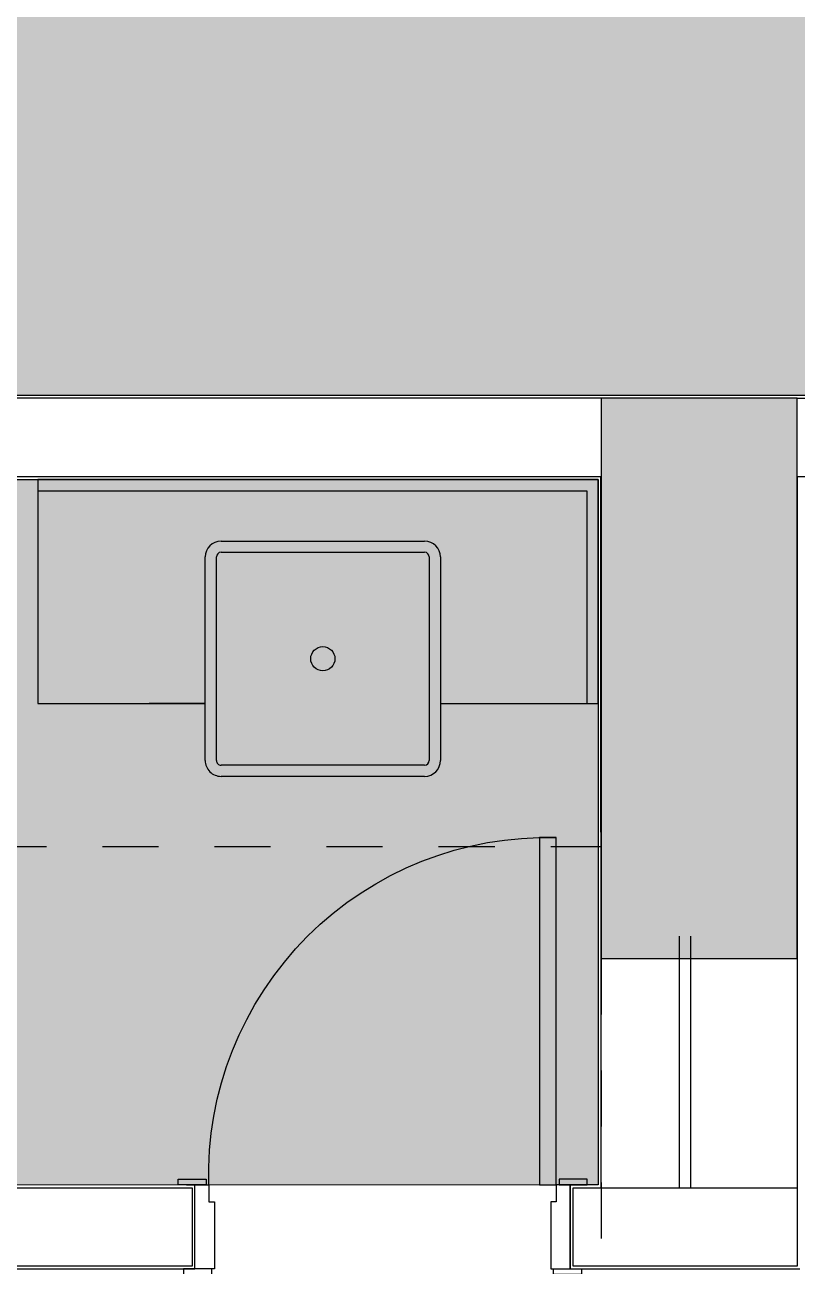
# Model space of a CAD drawing. Header units: metres. Extents: x -154 to 570, y -18 to 184.
# Drawn here: x 18.922 to 20.3, y 0.901 to 3.117 of the extents above; entities that cross this region are included whole.
import ezdxf
from ezdxf.xclip import XClip

# ---------------------------------------------------------------- set-up
doc = ezdxf.new("R2010")
doc.units = ezdxf.units.M
doc.header["$XCLIPFRAME"] = 0
doc.linetypes.add('PUC TORRE B$0$DASHEDX2', pattern=[1.5, 1, -0.5])
doc.linetypes.add('PUC$0$DASHEDX2', pattern=[1.5, 1, -0.5])
for name, color, linetype in [('ARQ-AUX', 7, 'Continuous'), ('PUC TORRE B$0$1', 232, 'PUC TORRE B$0$DASHEDX2'), ('PUC TORRE B$0$4', 2, 'Continuous'), ('PUC$0$ARQ-ALV ACAB', 4, 'Continuous'), ('PUC$0$ARQ-ALV OSSO', 5, 'Continuous'), ('PUC$0$ARQ-CAX @ 1', 1, 'Continuous'), ('PUC$0$ARQ-HID', 7, 'Continuous'), ('PUC$0$ARQ-PRJ', 7, 'PUC$0$DASHEDX2')]:
    doc.layers.add(name, color=color, linetype=linetype)
doc.layers.add('PUC$0$ARQ-FORRO', color=9, linetype='Continuous', lineweight=5)

# ---------------------------------------------------------------- blocks, each defined once
blk = doc.blocks.new('PUC$0$ARQ-HID-CUBA Q')
for points in [[(-0.1816, 0), (0.1816, 0)], [(-0.1816, -0.11), (0.1816, -0.11)], [(-0.1816, -0.13), (0.1816, -0.13)], [(-0.21, -0.5016), (-0.21, -0.1384)], [(-0.19, -0.5016), (-0.19, -0.1384)], [(0.19, -0.1384), (0.19, -0.5016)], [(0.21, -0.1384), (0.21, -0.5016)], [(-0.21, -0.4), (-0.31, -0.4)], [(0.21, -0.4), (0.31, -0.4)], [(0.1816, -0.51), (-0.1816, -0.51)], [(0.1816, -0.53), (-0.1816, -0.53)], [(0.1816, -0.53), (-0.1816, -0.53)]]:
    blk.add_lwpolyline(points)
blk.add_circle((0, -0.32), 0.0216)
for centre, radius, start, end in [((-0.1816, -0.1384), 0.0284, 90, 180), ((0.1816, -0.1384), 0.0284, 0, 90), ((-0.1816, -0.1384), 0.0084, 90, 180), ((0.1816, -0.1384), 0.0084, 0, 90), ((-0.1816, -0.5016), 0.0284, 180, 270), ((-0.1816, -0.5016), 0.0084, 180, 270), ((0.1816, -0.5016), 0.0284, 270, 0), ((0.1816, -0.5016), 0.0084, 270, 0)]:
    blk.add_arc(centre, radius, start, end)
blk = doc.blocks.new('*U1643')
for points in [[(-0.665, 0.01), (-0.615, 0.01), (-0.615, 0), (-0.665, 0)], [(0.045, 0.01), (-0.005, 0.01), (-0.005, 0), (0.045, 0)], [(-0.675, -0.16), (-0.625, -0.16), (-0.625, -0.15), (-0.675, -0.15)], [(0, -0.15), (0, -0.77), (-0.03, -0.77), (-0.03, -0.15)], [(0.055, -0.16), (0.005, -0.16), (0.005, -0.15), (0.055, -0.15)]]:
    blk.add_lwpolyline(points, close=True)
for points in [[(-0.66, -0.15), (-0.62, -0.15), (-0.62, -0.12), (-0.61, -0.12), (-0.61, 0), (-0.645, 0), (-0.645, -0.15)], [(0.04, -0.15), (0, -0.15), (0, -0.12), (-0.01, -0.12), (-0.01, 0), (0.025, 0), (0.025, -0.15)]]:
    blk.add_lwpolyline(points)
at = {"layer": 'PUC$0$ARQ-PRJ'}
blk.add_arc((-0.0179, -0.1679), 0.6024, 178.2986, 271.7014, dxfattribs=at)
blk = doc.blocks.new('PUC$0$pl apto tipo 2 puc')
at = {"layer": 'PUC$0$ARQ-FORRO'}
h = blk.add_hatch(color=256, dxfattribs=at)
h.dxf.hatch_style = 1
h.paths.add_polyline_path([(-19.9538, -1.0444), (-18.0547, -1.0444), (-18.0545, -2.3039), (-19.9537, -2.3039)])
at = {"layer": 'PUC$0$ARQ-ALV ACAB'}
for points in [[(-17.895, -1.0538), (-17.024, -1.0541), (-17.024, -0.8945), (-17.3641, -0.8945), (-17.3641, -0.8445), (-17.5141, -0.8445), (-17.5141, -0.8945), (-19.2339, -0.8945), (-19.2339, -1.0445), (-18.055, -1.0441), (-18.0547, -2.3039), (-19.9535, -2.3039), (-19.9538, -1.0445), (-19.9039, -1.0445), (-19.9039, -0.8945), (-20.3138, -0.8945)], [(-22.4695, -2.4538), (-14.9587, -2.4538)]]:
    blk.add_lwpolyline(points, dxfattribs=at)
at = {"layer": 'PUC$0$ARQ-ALV OSSO'}
for points in [[(-20.3089, -2.4488), (-22.4645, -2.4488), (-22.4644, -2.05), (-22.7244, -2.05), (-22.7244, -1.91), (-22.4644, -1.91), (-22.3144, -1.91), (-22.3145, -2.3089), (-20.3089, -2.3089), (-20.3088, -0.8995), (-19.9089, -0.8995), (-19.9089, -1.0395), (-19.9588, -1.0395), (-19.9585, -2.3089), (-18.0497, -2.3089), (-18.05, -1.0391), (-19.2289, -1.0395), (-19.2289, -0.8995), (-17.5091, -0.8995), (-17.5091, -0.8495), (-17.3691, -0.8495), (-17.3691, -0.8995), (-17.0291, -0.8995), (-17.029, -1.0391)], [(-20.1188, -1.0395), (-20.1188, -1.4888)], [(-20.0988, -1.0395), (-20.0988, -1.4888)]]:
    blk.add_lwpolyline(points, dxfattribs=at)
at = {"layer": 'PUC$0$ARQ-ALV OSSO', "elevation": 0}
for points in [[(-19.9588, -1.0395), (-20.3088, -1.0395)], [(-19.9585, -2.4488), (-14.9589, -2.4488)]]:
    blk.add_lwpolyline(points, dxfattribs=at)
at = {"layer": 'PUC$0$ARQ-FORRO'}
blk.add_lwpolyline([(-19.9538, -1.0444), (-18.0547, -1.0444), (-18.0545, -2.3039), (-19.9537, -2.3039)], close=True, dxfattribs=at)
at = {"layer": 'PUC$0$ARQ-HID', "lineweight": -2}
blk.add_lwpolyline([(-19.6722, -1.9039), (-19.9538, -1.9039), (-19.9539, -2.3039), (-18.9539, -2.3039), (-18.9538, -1.9039), (-19.2522, -1.9039)], dxfattribs=at)
at = {"layer": 'PUC$0$ARQ-HID'}
for points in [[(-18.9539, -2.3039), (-19.9537, -2.3039), (-19.9537, -1.9039)], [(-18.9539, -2.2839), (-19.9337, -2.2839), (-19.9337, -1.9039)]]:
    blk.add_lwpolyline(points, dxfattribs=at)
at = {"layer": 'PUC$0$ARQ-CAX @ 1', "xscale": -1}
blk.add_blockref('*U1643', (-19.8789, -0.8945, 0), dxfattribs=at)
at = {"layer": 'PUC$0$ARQ-HID', "lineweight": -2, "rotation": 180}
blk.add_blockref('PUC$0$ARQ-HID-CUBA Q', (-19.4623, -2.3039, 0), dxfattribs=at)
blk = doc.blocks.new('PUC$0$forro area comum')
at = {"layer": 'PUC$0$ARQ-FORRO'}
h = blk.add_hatch(color=256, dxfattribs=at)
h.dxf.hatch_style = 1
h.paths.add_polyline_path([(11.6882, 2.455), (11.6882, 2.0562), (14.5982, 2.0547), (14.5982, 2.455), (22.4606, 2.455), (22.4606, 2.0562), (25.295, 2.056), (25.295, 2.4552), (26.4562, 2.4546), (26.4563, 3.9549), (5.17, 3.9599), (5.0963, 3.9584), (3.8246, 3.96), (3.825, 9.24), (2.3202, 9.2404), (2.3201, 3.955), (-1.06, 3.955), (-1.06, 4.3049), (-0.355, 4.305), (-0.355, 4.5591), (-0.2032, 4.5606), (-0.2032, 8.4256), (-4.865, 8.4256), (-4.865, 4.9649), (-4.6551, 4.9649), (-4.655, 4.1049), (-3.945, 4.1049), (-3.945, 3.9549), (-11.1863, 3.9549), (-11.1863, 2.455), (-10.025, 2.455), (-10.025, 2.0558), (-7.1264, 2.0558), (-7.1264, 2.455)])
at = {"layer": 'PUC$0$ARQ-FORRO', "elevation": 0}
blk.add_lwpolyline([(-7.1264, 2.455), (11.6882, 2.455), (11.6882, 2.0562), (14.5982, 2.0547), (14.5982, 2.455), (22.4606, 2.455), (22.4606, 2.0562), (25.295, 2.056), (25.295, 2.4552), (26.4562, 2.4546), (26.4563, 3.9549), (5.17, 3.9599), (5.0963, 3.9584), (3.8246, 3.96)], dxfattribs=at)
blk = doc.blocks.new('PUC')
at = {"layer": 'PUC$0$ARQ-ALV OSSO', "rotation": 180}
blk.add_blockref('PUC$0$pl apto tipo 2 puc', (-0.0088, 0.0012, 0), dxfattribs=at)
at = {"layer": 'PUC$0$ARQ-FORRO'}
blk.add_blockref('PUC$0$forro area comum', (0, 0), dxfattribs=at)
blk = doc.blocks.new('PUC TORRE B$0$est-lo-07-6sb-r00')
at = {"layer": 'PUC TORRE B$0$4'}
h = blk.add_hatch(color=8, dxfattribs=at)
h.dxf.hatch_style = 1
h.paths.add_polyline_path([(213.004314, 592.98646), (232.004314, 592.98646), (232.004314, 743.98646), (213.004314, 743.98646)], flags=17)
h.paths.add_polyline_path([(517.003016, 942.98646), (353.003016, 942.98646), (353.003016, 923.986062), (498.003016, 923.986062), (498.003016, 465.008359), (498.003039, 465.008359), (498.003039, 450.008359), (498.003039, 395.98646), (517.003016, 395.98646)])
h.paths.add_polyline_path([(3672.003309, 253.001099), (3672.003309, 388.001099), (3637.003309, 388.001099), (3637.003309, 253.001099)])
h.paths.add_polyline_path([(3637.003309, 942.98646), (3637.003194, 872.98646), (3653.003309, 872.98646), (3653.003309, 599.001099), (3637.003309, 599.001099), (3637.003309, 539.001099), (3672.003309, 539.001099), (3672.003309, 942.98646)])
h.paths.add_polyline_path([(3672.003424, 102.001099), (3637.003309, 102.001099), (3637.003309, 42.001099), (3653.003307, 42.001099), (3653.003307, -229.998901), (3637.003309, -229.998901), (3637.003309, -299.998901), (3672.003424, -299.998901)])
h.paths.add_polyline_path([(3075.003309, -299.999844), (3110.003309, -299.999844), (3110.003309, -199.999844), (3075.003309, -199.999844)])
h.paths.add_polyline_path([(3075.003309, 270.500177), (3110.003309, 270.500177), (3110.003309, 370.500177), (3075.003309, 370.500177)])
h.paths.add_polyline_path([(520.003309, 942.98646), (520.003309, 395.98646), (555.003309, 395.98646), (555.003309, 451.98646), (539.003309, 451.98646), (539.003309, 872.98646), (555.003309, 872.98646), (555.003309, 942.98646)])
h.paths.add_polyline_path([(-2102.995138, 253.000177), (-2102.995138, 388.000177), (-2137.995138, 388.000177), (-2137.995138, 253.000177)])
h.paths.add_polyline_path([(-2137.995138, 101.999935), (-2137.995138, -299.999844), (-2102.995138, -299.999844), (-2102.995138, -229.999844), (-2118.995138, -229.999844), (-2118.995138, 41.999935), (-2102.995138, 41.999935), (-2102.995138, 101.999935)])
h.paths.add_polyline_path([(-2137.995141, 942.98646), (-2137.995141, 538.988972), (-2102.995141, 538.988972), (-2102.995141, 598.988972), (-2118.995141, 598.988972), (-2118.995141, 872.98646), (-2102.995141, 872.98646), (-2102.995141, 942.98646)])
h.paths.add_polyline_path([(520.003309, 245.003526), (520.003309, -299.999844), (555.003309, -299.999844), (555.003309, -229.999844), (539.003309, -229.999844), (539.003309, 185.003526), (555.003309, 185.003526), (555.003309, 245.003526)])
h.paths.add_polyline_path([(-34.995574, 942.98646), (-34.995574, 872.98646), (-18.995574, 872.98646), (-18.995574, 455.98646), (-34.995574, 455.98646), (-34.995574, 395.98646), (232.004426, 395.98646), (232.004426, 481.98646), (213.004426, 481.98646), (213.004426, 414.98646), (0.004426, 414.98646), (0.004426, 923.98646), (213.004426, 923.98646), (213.004426, 854.98646), (232.004426, 854.98646), (232.004426, 923.98646), (252.004426, 923.98646), (252.004426, 942.98646)])
h.paths.add_polyline_path([(3075.003309, 842.98646), (3110.003309, 842.98646), (3110.003309, 942.98646), (3075.003309, 942.98646)])
h.paths.add_polyline_path([(2530.003309, -299.999844), (2570.003309, -299.999844), (2570.003309, -199.999844), (2530.003309, -199.999844)])
h.paths.add_polyline_path([(2530.003309, 145.003526), (2570.003309, 145.003526), (2570.003309, 245.003526), (2530.003309, 245.003526)])
h.paths.add_polyline_path([(2530.003309, 395.98646), (2570.003309, 395.98646), (2570.003309, 495.98646), (2530.003309, 495.98646)])
h.paths.add_polyline_path([(2530.003309, 842.98646), (2570.003309, 842.98646), (2570.003309, 942.98646), (2530.003309, 942.98646)])
h.paths.add_polyline_path([(1995.003309, -299.999844), (2030.003309, -299.999844), (2030.003309, -199.999844), (1995.003309, -199.999844)])
h.paths.add_polyline_path([(1995.003309, 145.003526), (2030.003309, 145.003526), (2030.003309, 245.003526), (1995.003309, 245.003526)])
h.paths.add_polyline_path([(1995.003309, 395.98646), (2030.003309, 395.98646), (2030.003309, 495.98646), (1995.003309, 495.98646)])
h.paths.add_polyline_path([(1995.003309, 842.98646), (2030.003309, 842.98646), (2030.003309, 942.98646), (1995.003309, 942.98646)])
h.paths.add_polyline_path([(1460.003309, -299.999844), (1495.003309, -299.999844), (1495.003309, -199.999844), (1460.003309, -199.999844)])
h.paths.add_polyline_path([(1460.003309, 145.003526), (1495.003309, 145.003526), (1495.003309, 245.003526), (1460.003309, 245.003526)])
h.paths.add_polyline_path([(1460.176641, 395.98646), (1495.176641, 395.98646), (1495.176641, 495.98646), (1460.176641, 495.98646)])
h.paths.add_polyline_path([(1460.003309, 842.98646), (1495.003309, 842.98646), (1495.003309, 942.98646), (1460.003309, 942.98646)])
h.paths.add_polyline_path([(925.003309, -299.999844), (960.003309, -299.999844), (960.003309, -199.999844), (925.003309, -199.999844)])
h.paths.add_polyline_path([(925.003309, 145.003526), (960.003309, 145.003526), (960.003309, 245.003526), (925.003309, 245.003526)])
h.paths.add_polyline_path([(925.003309, 395.98646), (960.003309, 395.98646), (960.003309, 495.98646), (925.003309, 495.98646)])
h.paths.add_polyline_path([(925.003309, 842.98646), (960.003309, 842.98646), (960.003309, 942.98646), (925.003309, 942.98646)])
h.paths.add_polyline_path([(-1582.999721, -299.999844), (-1547.999721, -299.999844), (-1547.999721, -199.999844), (-1582.999721, -199.999844)])
h.paths.add_polyline_path([(-500.999721, -299.999844), (-465.999721, -299.999844), (-465.999721, -199.999844), (-500.999721, -199.999844)])
h.paths.add_polyline_path([(-1042.999721, -299.999844), (-1002.999721, -299.999844), (-1002.999721, -199.999844), (-1042.999721, -199.999844)])
h.paths.add_polyline_path([(-500.999721, 145.003526), (-465.999721, 145.003526), (-465.999721, 245.003526), (-500.999721, 245.003526)])
h.paths.add_polyline_path([(-1042.999721, 145.003526), (-1002.999721, 145.003526), (-1002.999721, 245.003526), (-1042.999721, 245.003526)])
h.paths.add_polyline_path([(-500.999721, 395.98646), (-465.999721, 395.98646), (-465.999721, 495.98646), (-500.999721, 495.98646)])
h.paths.add_polyline_path([(-1042.999721, 395.98646), (-1002.999721, 395.98646), (-1002.999721, 495.98646), (-1042.999721, 495.98646)])
h.paths.add_polyline_path([(-1582.999721, 270.500177), (-1547.999721, 270.500177), (-1547.999721, 370.500177), (-1582.999721, 370.500177)])
h.paths.add_polyline_path([(-500.999721, 842.98646), (-465.999721, 842.98646), (-465.999721, 942.98646), (-500.999721, 942.98646)])
h.paths.add_polyline_path([(-1042.999721, 842.98646), (-1002.999721, 842.98646), (-1002.999721, 942.98646), (-1042.999721, 942.98646)])
h.paths.add_polyline_path([(-1582.999721, 842.98646), (-1547.999721, 842.98646), (-1547.999721, 942.98646), (-1582.999721, 942.98646)])
h.paths.add_polyline_path([(-35, 245.003526), (-35, 185.003526), (-19, 185.003526), (-19, -230), (-35, -230), (-35, -300), (517, -300), (517, 245), (498, 245), (498, -281), (0, -281), (0, -19), (255, -19), (255, 245.003526), (178.5, 245.003526), (178.5, 226.003526), (236, 226.003526), (236, 0), (0, 0), (0, 226.003526), (57.5, 226.003526), (57.5, 245.003526)])
at = {"layer": 'PUC TORRE B$0$1'}
blk.add_line((1826.014771, 165.003526), (1995.003309, 165.003526), dxfattribs=at)
for points in [[(1995.003309, 245.003526), (1807.619105, 245.003526)], [(1995.003309, 145.003526), (1995.003309, -199.999844)]]:
    blk.add_lwpolyline(points, dxfattribs=at)
at = {"layer": 'PUC TORRE B$0$4', "linetype": 'Continuous'}
blk.add_lwpolyline([(1995.003309, 145.003526), (2030.003309, 145.003526), (2030.003309, 245.003526), (1995.003309, 245.003526), (1995.003309, 145.003526)], dxfattribs=at)
blk = doc.blocks.new('PUC TORRE B')
at = {"linetype": 'Continuous', "xscale": 0.01, "yscale": 0.01, "zscale": 0.01}
blk.add_blockref('PUC TORRE B$0$est-lo-07-6sb-r00', (0, 0), dxfattribs=at)
blk.add_blockref('PUC', (0, 0))

msp = doc.modelspace()

# ---------------------------------------------------------------- block references
at = {"layer": 'ARQ-AUX'}
ref = msp.add_blockref('PUC TORRE B', (0, 0), dxfattribs=at)
XClip(ref).set_block_clipping_path([(-22.1257387469, -3.8879528525), (38.8233554118, 13.297728756)])

doc.saveas('drawing.dxf')
